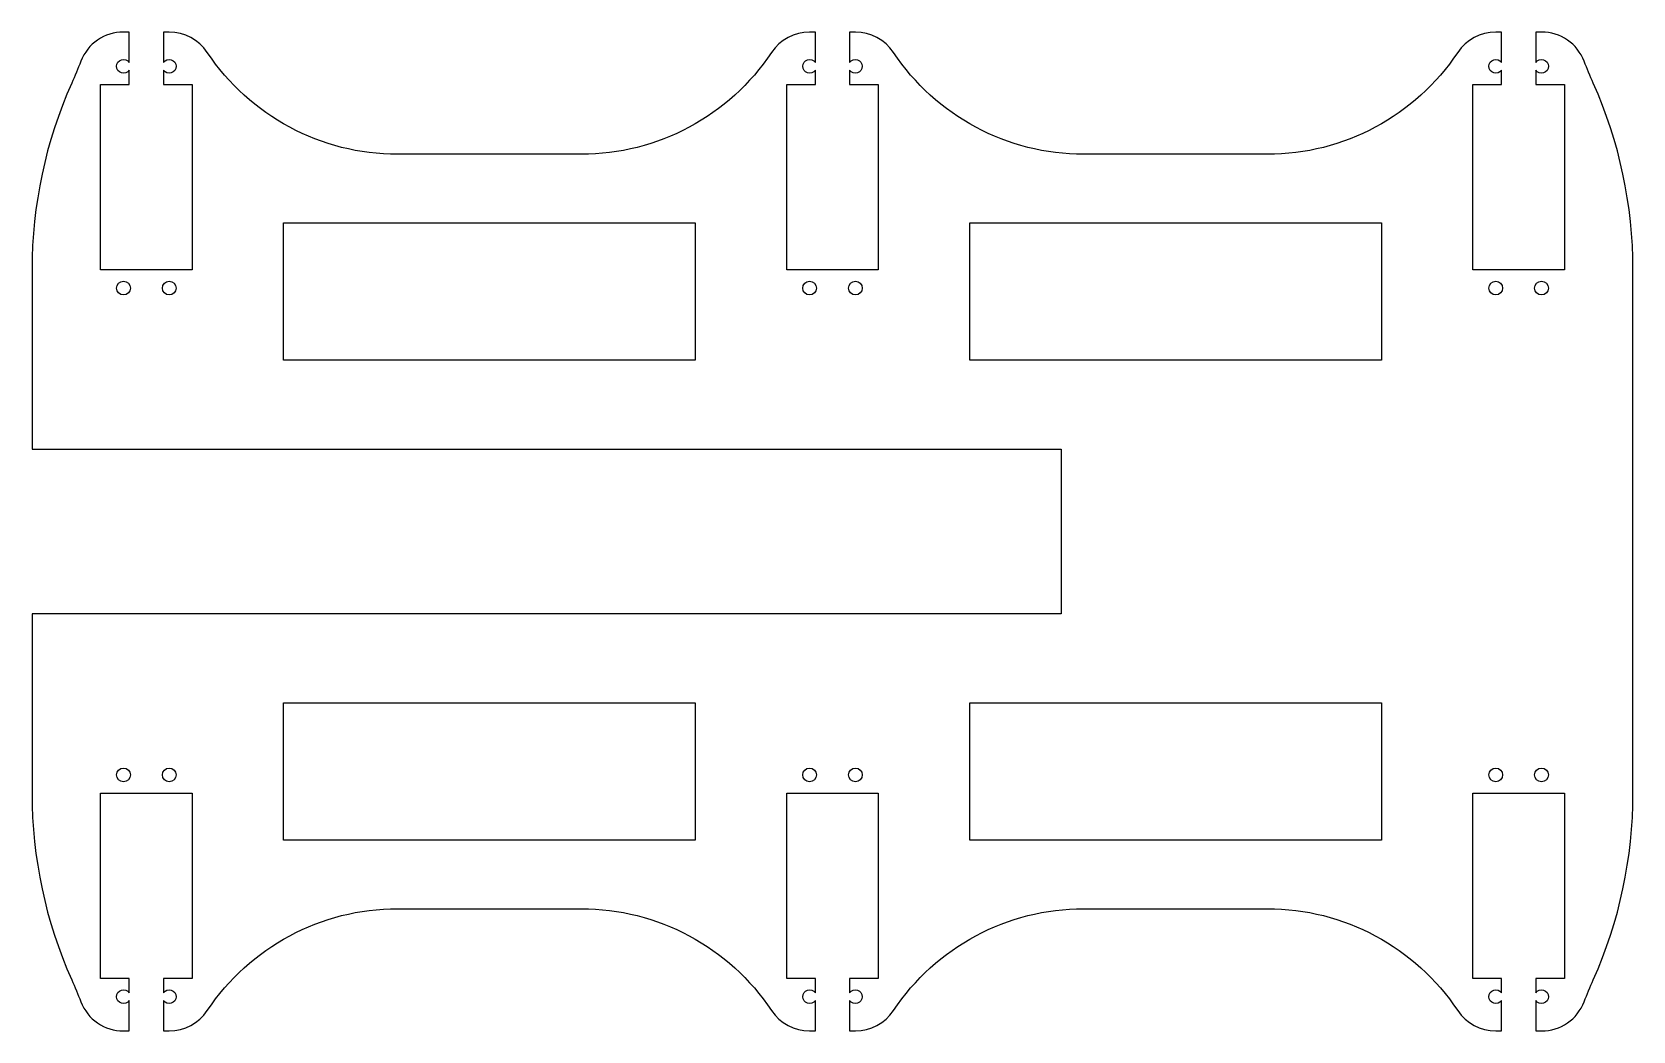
# Model space of a CAD drawing. Header units: millimetres. Extents: x -175 to 175, y -109 to 109.
import ezdxf

# ---------------------------------------------------------------- set-up
doc = ezdxf.new("R2010")
doc.units = ezdxf.units.MM

msp = doc.modelspace()

# ---------------------------------------------------------------- linework, layer by layer
msp.add_lwpolyline([(50, -18), (-175, -18), (-175, -57.31, 0.105313), (-166.32, -98.06, -0.012968), (-164.33, -102.85, 0.310148), (-155, -109.25), (-153.75, -109.25), (-153.75, -102.58, -3.316625), (-153.75, -100.92), (-153.75, -97.75), (-160, -97.75), (-160, -57.25), (-140, -57.25), (-140, -97.75), (-146.25, -97.75), (-146.25, -100.92, -3.316625), (-146.25, -102.58), (-146.25, -109.25), (-145, -109.25, 0.250935), (-136.68, -104.79, -0.250935), (-95.06, -82.5), (-54.94, -82.5, -0.250935), (-13.32, -104.79, 0.250935), (-5, -109.25), (-3.75, -109.25), (-3.75, -102.58, -3.316625), (-3.75, -100.92), (-3.75, -97.75), (-10, -97.75), (-10, -57.25), (10, -57.25), (10, -97.75), (3.75, -97.75), (3.75, -100.92, -3.316625), (3.75, -102.58), (3.75, -109.25), (5, -109.25, 0.250935), (13.32, -104.79, -0.250935), (54.94, -82.5), (95.06, -82.5, -0.250935), (136.68, -104.79, 0.250935), (145, -109.25), (146.25, -109.25), (146.25, -102.58, -3.316625), (146.25, -100.92), (146.25, -97.75), (140, -97.75), (140, -57.25), (160, -57.25), (160, -97.75), (153.75, -97.75), (153.75, -100.92, -3.316625), (153.75, -102.58), (153.75, -109.25), (155, -109.25, 0.310148), (164.33, -102.85, -0.012968), (166.32, -98.06, 0.105313), (175, -57.31), (175, 57.31, 0.105313), (166.32, 98.06, -0.012968), (164.33, 102.85, 0.310148), (155, 109.25), (153.75, 109.25), (153.75, 102.58, -3.316625), (153.75, 100.92), (153.75, 97.75), (160, 97.75), (160, 57.25), (140, 57.25), (140, 97.75), (146.25, 97.75), (146.25, 100.92, -3.316625), (146.25, 102.58), (146.25, 109.25), (145, 109.25, 0.250935), (136.68, 104.79, -0.250935), (95.06, 82.5), (54.94, 82.5, -0.250935), (13.32, 104.79, 0.250935), (5, 109.25), (3.75, 109.25), (3.75, 102.58, -3.316625), (3.75, 100.92), (3.75, 97.75), (10, 97.75), (10, 57.25), (-10, 57.25), (-10, 97.75), (-3.75, 97.75), (-3.75, 100.92, -3.316625), (-3.75, 102.58), (-3.75, 109.25), (-5, 109.25, 0.250935), (-13.32, 104.79, -0.250935), (-54.94, 82.5), (-95.06, 82.5, -0.250935), (-136.68, 104.79, 0.250935), (-145, 109.25), (-146.25, 109.25), (-146.25, 102.58, -3.316625), (-146.25, 100.92), (-146.25, 97.75), (-140, 97.75), (-140, 57.25), (-160, 57.25), (-160, 97.75), (-153.75, 97.75), (-153.75, 100.92, -3.316625), (-153.75, 102.58), (-153.75, 109.25), (-155, 109.25, 0.310148), (-164.33, 102.85, -0.012968), (-166.32, 98.06, 0.105313), (-175, 57.31), (-175, 18), (50, 18)], format="xyb", close=True)
for points in [[(-30, 67.5), (-30, 37.5), (-120, 37.5), (-120, 67.5)], [(120, 67.5), (120, 37.5), (30, 37.5), (30, 67.5)], [(-30, -37.5), (-30, -67.5), (-120, -67.5), (-120, -37.5)], [(120, -37.5), (120, -67.5), (30, -67.5), (30, -37.5)]]:
    msp.add_lwpolyline(points, close=True)
for centre in [(-155, 53.25), (-145, 53.25), (-5, 53.25), (5, 53.25), (145, 53.25), (155, 53.25), (-155, -53.25), (-145, -53.25), (-5, -53.25), (5, -53.25), (145, -53.25), (155, -53.25)]:
    msp.add_circle(centre, 1.5)

doc.saveas('drawing.dxf')
